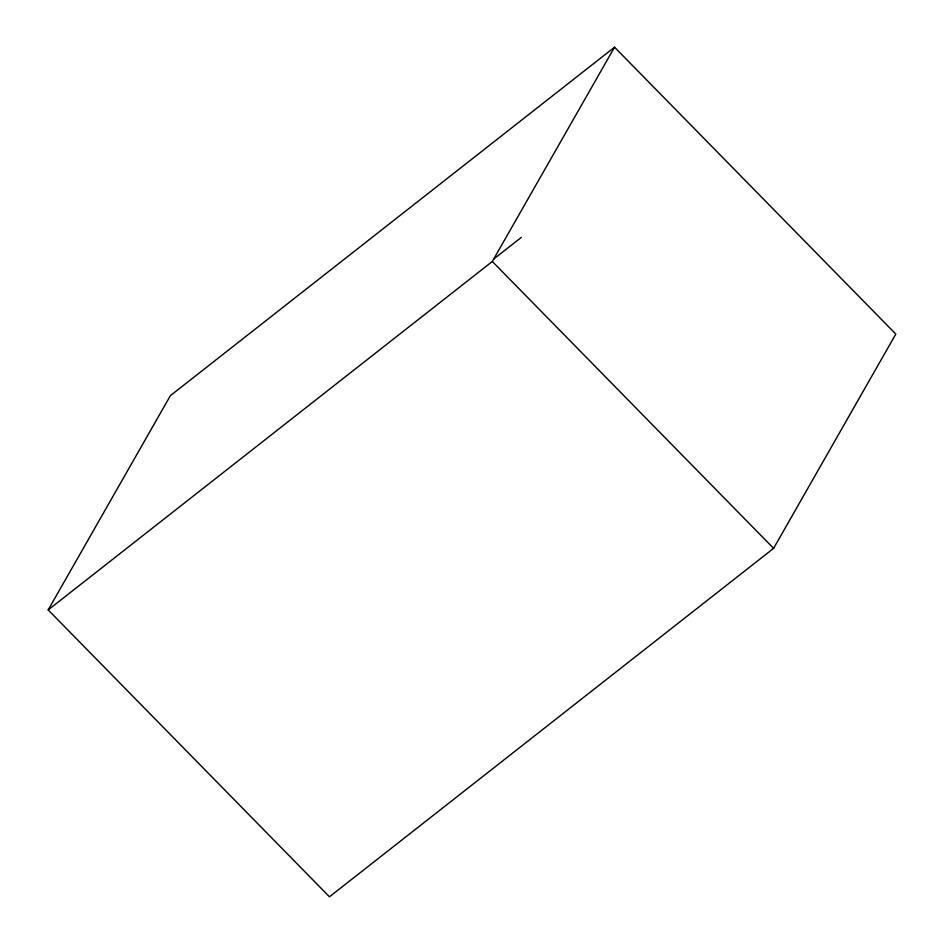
<?xml version="1.0" encoding="UTF-8"?>
<svg xmlns="http://www.w3.org/2000/svg" width="944" height="944" viewBox="0 0 944 944"><rect width="100%" height="100%" fill="white"/><g stroke="black" fill="none" stroke-linecap="round" stroke-linejoin="round"><path stroke-width="1.42" d="M48.179 609.918L170.404 395.642L614.544 47.2L895.821 334.082L773.596 548.358L329.456 896.8L48.179 609.918L492.32 261.476L614.544 47.2M493.7 259.057L521.324 237.381M492.32 261.476L773.596 548.358"/></g></svg>
